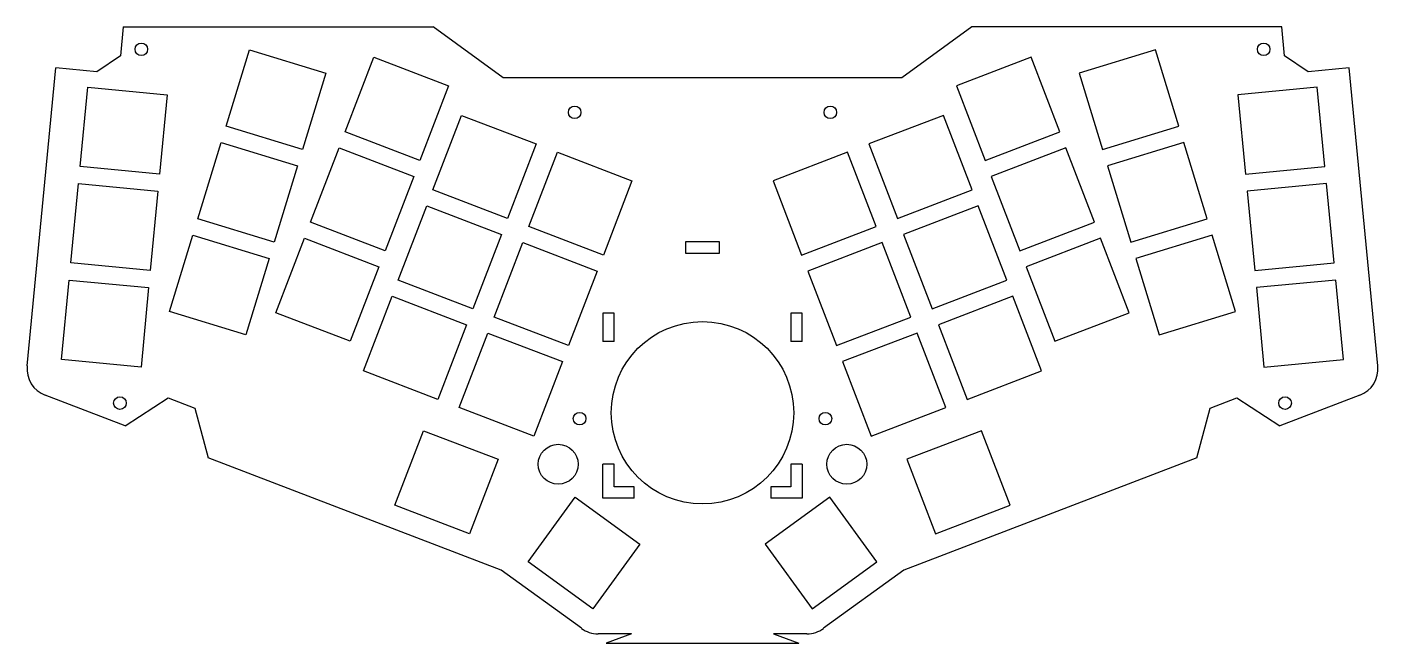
# Model space of a CAD drawing. Header units: metres. Extents: x -118 to 118, y -60 to 48.
import ezdxf

# ---------------------------------------------------------------- set-up
doc = ezdxf.new("R2010")
doc.units = ezdxf.units.M

msp = doc.modelspace()

# ---------------------------------------------------------------- linework, layer by layer
for p, q in [((-101.56, 47.7), (-102.04, 42.66)), ((-101.56, 47.7), (-47.2, 47.7)), ((-34.92, 38.77), (-47.2, 47.7)), ((47.2, 47.7), (34.92, 38.77)), ((101.56, 47.7), (47.2, 47.7)), ((102.04, 42.66), (101.56, 47.7)), ((-102.04, 42.66), (-106.16, 39.83)), ((-83.52, 30.31), (-79.42, 43.7)), ((-79.42, 43.7), (-66.04, 39.6)), ((79.42, 43.7), (66.04, 39.6)), ((83.52, 30.31), (79.42, 43.7)), ((106.16, 39.83), (102.04, 42.66)), ((-118.39, -11.78), (-113.36, 40.52)), ((-106.16, 39.83), (-113.36, 40.52)), ((-62.62, 29.31), (-57.6, 42.38)), ((-57.6, 42.38), (-44.53, 37.36)), ((57.6, 42.38), (44.53, 37.36)), ((62.62, 29.31), (57.6, 42.38)), ((113.36, 40.52), (106.16, 39.83)), ((118.39, -11.78), (113.36, 40.52)), ((-66.04, 39.6), (-70.13, 26.21)), ((34.92, 38.77), (-34.92, 38.77)), ((66.04, 39.6), (70.13, 26.21)), ((-109.11, 23.21), (-107.76, 37.14)), ((-107.76, 37.14), (-93.83, 35.8)), ((-93.83, 35.8), (-95.17, 21.87)), ((-44.53, 37.36), (-49.55, 24.29)), ((44.53, 37.36), (49.55, 24.29)), ((107.76, 37.14), (93.83, 35.8)), ((93.83, 35.8), (95.17, 21.87)), ((109.11, 23.21), (107.76, 37.14)), ((-47.25, 19.12), (-42.23, 32.19)), ((-42.23, 32.19), (-29.16, 27.17)), ((42.23, 32.19), (29.16, 27.17)), ((47.25, 19.12), (42.23, 32.19)), ((-70.13, 26.21), (-83.52, 30.31)), ((-49.55, 24.29), (-62.62, 29.31)), ((49.55, 24.29), (62.62, 29.31)), ((70.13, 26.21), (83.52, 30.31)), ((-88.49, 14.05), (-84.39, 27.44)), ((-84.39, 27.44), (-71.01, 23.34)), ((-68.71, 13.44), (-63.7, 26.51)), ((-63.7, 26.51), (-50.63, 21.49)), ((-29.16, 27.17), (-34.18, 14.1)), ((29.16, 27.17), (34.18, 14.1)), ((63.7, 26.51), (50.63, 21.49)), ((68.71, 13.44), (63.7, 26.51)), ((84.39, 27.44), (71.01, 23.34)), ((88.49, 14.05), (84.39, 27.44)), ((-30.45, 12.67), (-25.43, 25.74)), ((-25.43, 25.74), (-12.36, 20.72)), ((25.43, 25.74), (12.36, 20.72)), ((30.45, 12.67), (25.43, 25.74)), ((-95.17, 21.87), (-109.11, 23.21)), ((-71.01, 23.34), (-75.1, 9.96)), ((-50.63, 21.49), (-55.64, 8.42)), ((50.63, 21.49), (55.64, 8.42)), ((71.01, 23.34), (75.1, 9.96)), ((95.17, 21.87), (109.11, 23.21)), ((-110.74, 6.29), (-109.39, 20.22)), ((-109.39, 20.22), (-95.46, 18.88)), ((-34.18, 14.1), (-47.25, 19.12)), ((-12.36, 20.72), (-17.38, 7.65)), ((12.36, 20.72), (17.38, 7.65)), ((34.18, 14.1), (47.25, 19.12)), ((109.39, 20.22), (95.46, 18.88)), ((110.74, 6.29), (109.39, 20.22)), ((-95.46, 18.88), (-96.8, 4.94)), ((95.46, 18.88), (96.8, 4.94)), ((-53.34, 3.25), (-48.33, 16.32)), ((-48.33, 16.32), (-35.26, 11.3)), ((48.33, 16.32), (35.26, 11.3)), ((53.34, 3.25), (48.33, 16.32)), ((-75.1, 9.96), (-88.49, 14.05)), ((-55.64, 8.42), (-68.71, 13.44)), ((-17.38, 7.65), (-30.45, 12.67)), ((17.38, 7.65), (30.45, 12.67)), ((55.64, 8.42), (68.71, 13.44)), ((75.1, 9.96), (88.49, 14.05)), ((-93.46, -2.21), (-89.37, 11.18)), ((-89.37, 11.18), (-75.98, 7.09)), ((-74.81, -2.44), (-69.79, 10.63)), ((-69.79, 10.63), (-56.72, 5.62)), ((-35.26, 11.3), (-40.27, -1.77)), ((-36.54, -3.2), (-31.52, 9.87)), ((-31.52, 9.87), (-18.45, 4.85)), ((-3, 10), (-3, 8)), ((3, 10), (-3, 10)), ((3, 8), (3, 10)), ((31.52, 9.87), (18.45, 4.85)), ((36.54, -3.2), (31.52, 9.87)), ((35.26, 11.3), (40.27, -1.77)), ((69.79, 10.63), (56.72, 5.62)), ((74.81, -2.44), (69.79, 10.63)), ((89.37, 11.18), (75.98, 7.09)), ((93.46, -2.21), (89.37, 11.18)), ((-3, 8), (3, 8)), ((-96.8, 4.94), (-110.74, 6.29)), ((-75.98, 7.09), (-80.07, -6.3)), ((-56.72, 5.62), (-61.74, -7.45)), ((-18.45, 4.85), (-23.47, -8.22)), ((18.45, 4.85), (23.47, -8.22)), ((56.72, 5.62), (61.74, -7.45)), ((75.98, 7.09), (80.07, -6.3)), ((96.8, 4.94), (110.74, 6.29)), ((-112.36, -10.64), (-111.02, 3.3)), ((-111.02, 3.3), (-97.09, 1.96)), ((-40.27, -1.77), (-53.34, 3.25)), ((40.27, -1.77), (53.34, 3.25)), ((111.02, 3.3), (97.09, 1.96)), ((112.36, -10.64), (111.02, 3.3)), ((-97.09, 1.96), (-98.43, -11.98)), ((-59.44, -12.62), (-54.42, 0.45)), ((-54.42, 0.45), (-41.35, -4.57)), ((54.42, 0.45), (41.35, -4.57)), ((59.44, -12.62), (54.42, 0.45)), ((97.09, 1.96), (98.43, -11.98)), ((-80.07, -6.3), (-93.46, -2.21)), ((80.07, -6.3), (93.46, -2.21)), ((-61.74, -7.45), (-74.81, -2.44)), ((-41.35, -4.57), (-46.37, -17.64)), ((-23.47, -8.22), (-36.54, -3.2)), ((-15.5, -2.5), (-17.5, -2.5)), ((-17.5, -2.5), (-17.5, -7.5)), ((-15.5, -7.5), (-15.5, -2.5)), ((15.5, -2.5), (15.5, -7.5)), ((17.5, -2.5), (15.5, -2.5)), ((17.5, -7.5), (17.5, -2.5)), ((23.47, -8.22), (36.54, -3.2)), ((41.35, -4.57), (46.37, -17.64)), ((61.74, -7.45), (74.81, -2.44)), ((-42.63, -19.07), (-37.61, -6)), ((-37.61, -6), (-24.54, -11.02)), ((37.61, -6), (24.54, -11.02)), ((42.63, -19.07), (37.61, -6)), ((-15.5, -7.5), (-17.5, -7.5)), ((17.5, -7.5), (15.5, -7.5)), ((-98.43, -11.98), (-112.36, -10.64)), ((-24.54, -11.02), (-29.56, -24.09)), ((24.54, -11.02), (29.56, -24.09)), ((98.43, -11.98), (112.36, -10.64)), ((-46.37, -17.64), (-59.44, -12.62)), ((46.37, -17.64), (59.44, -12.62)), ((-101.2, -22.31), (-115.21, -16.93)), ((-101.2, -22.31), (-93.66, -17.4)), ((-93.66, -17.4), (-88.99, -19.2)), ((88.99, -19.2), (93.66, -17.4)), ((93.66, -17.4), (101.2, -22.31)), ((115.21, -16.93), (101.2, -22.31)), ((-88.99, -19.2), (-86.66, -27.89)), ((-29.56, -24.09), (-42.63, -19.07)), ((29.56, -24.09), (42.63, -19.07)), ((86.66, -27.89), (88.99, -19.2)), ((-53.93, -36.21), (-48.91, -23.14)), ((-48.91, -23.14), (-35.84, -28.15)), ((48.91, -23.14), (35.84, -28.15)), ((53.93, -36.21), (48.91, -23.14)), ((-35.3, -47.6), (-86.66, -27.89)), ((-35.84, -28.15), (-40.86, -41.22)), ((86.66, -27.89), (35.3, -47.6)), ((35.84, -28.15), (40.86, -41.22)), ((-15.5, -29), (-17.5, -29)), ((-17.5, -35), (-17.5, -29)), ((-15.5, -33), (-15.5, -29)), ((15.5, -29), (15.5, -33)), ((17.5, -29), (15.5, -29)), ((17.5, -29), (17.5, -35)), ((-12, -33), (-15.5, -33)), ((-12, -35), (-12, -33)), ((12, -33), (12, -35)), ((15.5, -33), (12, -33)), ((-30.56, -46.15), (-22.33, -34.82)), ((-22.33, -34.82), (-11, -43.05)), ((-12, -35), (-17.5, -35)), ((22.33, -34.82), (11, -43.05)), ((17.5, -35), (12, -35)), ((30.56, -46.15), (22.33, -34.82)), ((-40.86, -41.22), (-53.93, -36.21)), ((40.86, -41.22), (53.93, -36.21)), ((-11, -43.05), (-19.23, -54.38)), ((11, -43.05), (19.23, -54.38)), ((-19.23, -54.38), (-30.56, -46.15)), ((19.23, -54.38), (30.56, -46.15)), ((-21.23, -57.82), (-35.3, -47.6)), ((35.3, -47.6), (21.23, -57.82)), ((-12.45, -58.78), (-18.3, -58.78)), ((-12.45, -58.78), (-16.9, -60.4)), ((18.3, -58.78), (12.45, -58.78)), ((12.45, -58.78), (16.9, -60.4)), ((-16.9, -60.4), (16.9, -60.4))]:
    msp.add_line(p, q)
for centre, radius in [((-98.37, 43.78), 1.1), ((98.37, 43.78), 1.1), ((-22.42, 32.72), 1.1), ((22.42, 32.72), 1.1), ((0, -20), 16), ((-102.13, -18.3), 1.1), ((102.13, -18.3), 1.1), ((-21.55, -21.03), 1.1), ((21.55, -21.03), 1.1), ((-25.3, -29.03), 3.5), ((25.3, -29.03), 3.5)]:
    msp.add_circle(centre, radius)
for centre, start, end in [((-113.42, -12.26), 174.5, 249), ((113.42, -12.26), 291, 365.5), ((-18.3, -53.78), 234, 270), ((18.3, -53.78), 270, 306)]:
    msp.add_arc(centre, 5, start, end)

doc.saveas('drawing.dxf')
